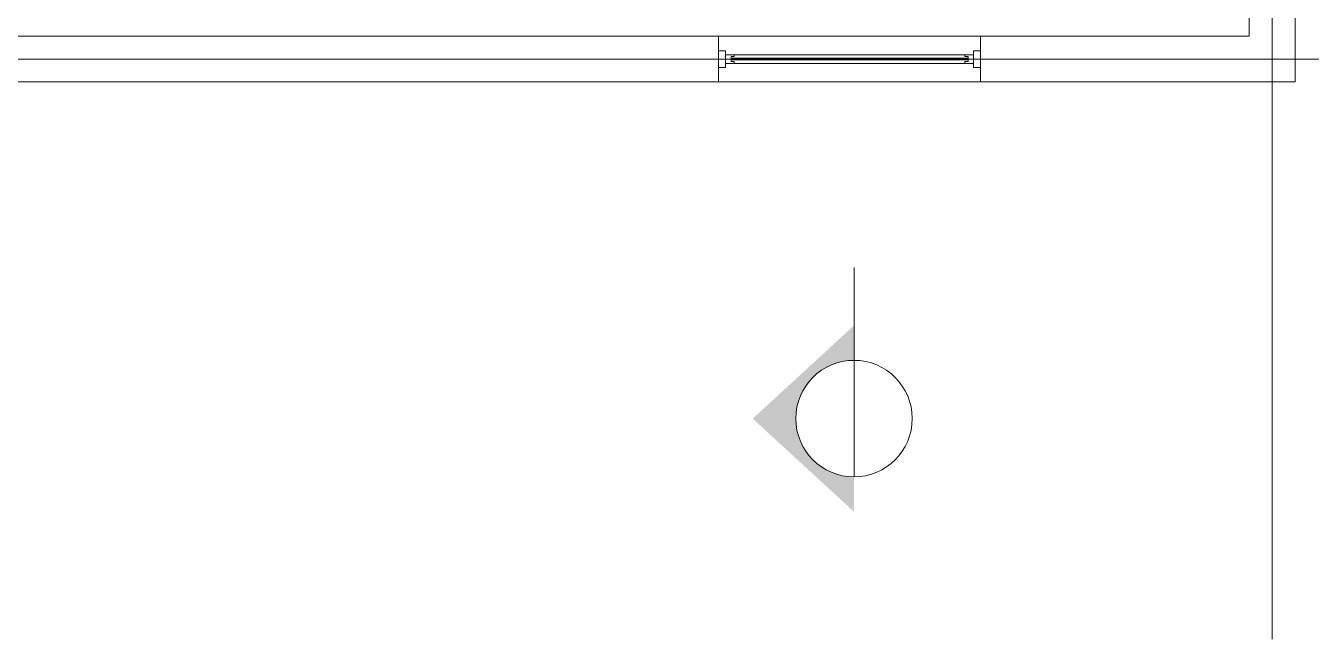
# Model space of a CAD drawing. Header units: centimetres. Extents: x -16179 to 12840, y -10704 to 3856.
# Drawn here: x 1014.7 to 1407.2, y -8831.1 to -8643.9 of the extents above; entities that cross this region are included whole.
import ezdxf

# ---------------------------------------------------------------- set-up
doc = ezdxf.new("R2010")
doc.units = ezdxf.units.CM
doc.header["$MEASUREMENT"] = 0
for name, color, linetype, lineweight in [('A-FURN_Num_Penna__8_Num_Penna__8_Num_Penna__8_Num_Penna__8_Num_Penna__8_Num_Penna__8_Num_Penna__8_Num_Penna__8_Num_Penna__8_Num_Penna__8', 8, 'Continuous', 18), ('AA - linee quote_Num_Penna__3_Num_Penna__3_Num_Penna__3_Num_Penna__3_Num_Penna__3_Num_Penna__3_Num_Penna__3_Num_Penna__3_Num_Penna__3_Num_Penna__3', 3, 'Continuous', 18), ('AA - montanti_Num_Penna__7_Num_Penna__7_Num_Penna__7_Num_Penna__7_Num_Penna__7_Num_Penna__7_Num_Penna__7_Num_Penna__7_Num_Penna__7_Num_Penna__7', 7, 'Continuous', 18), ('AA - pareti sezionate_Num_Penna__7_Num_Penna__7_Num_Penna__7_Num_Penna__7_Num_Penna__7_Num_Penna__7_Num_Penna__7_Num_Penna__7_Num_Penna__7_Num_Penna__7', 7, 'Continuous', 18), ('AA - serramenti e porte_Num_Penna__4_Num_Penna__4_Num_Penna__4_Num_Penna__4_Num_Penna__4_Num_Penna__4_Num_Penna__4_Num_Penna__4_Num_Penna__4_Num_Penna__4', 4, 'Continuous', 18), ('AA - struttura finestre_Num_Penna__6_Num_Penna__6_Num_Penna__6_Num_Penna__6_Num_Penna__6_Num_Penna__6_Num_Penna__6_Num_Penna__6_Num_Penna__6_Num_Penna__6', 6, 'Continuous', 18), ('AA- arredo_Num_Penna__8_Num_Penna__8_Num_Penna__8_Num_Penna__8_Num_Penna__8_Num_Penna__8_Num_Penna__8_Num_Penna__8_Num_Penna__8_Num_Penna__8', 8, 'Continuous', 18), ('SEZIONE ARREDO_Num_Penna__1_Num_Penna__255_Num_Penna__255_Num_Penna__255_Num_Penna__255_Num_Penna__255_Num_Penna__255_Num_Penna__255_Num_Penna__255_Num_Penna__255', 255, 'Continuous', 18)]:
    doc.layers.add(name, color=color, linetype=linetype, lineweight=lineweight)

msp = doc.modelspace()

# ---------------------------------------------------------------- hatches: boundary and pattern name
at = {"layer": 'AA - linee quote_Num_Penna__3_Num_Penna__3_Num_Penna__3_Num_Penna__3_Num_Penna__3_Num_Penna__3_Num_Penna__3_Num_Penna__3_Num_Penna__3_Num_Penna__3', "linetype": 'Continuous', "lineweight": 18}
msp.add_hatch(color=3, dxfattribs=at).paths.add_polyline_path([(1267.53, -8792.15), (1267.53, -8781.55, -1), (1267.53, -8745.98), (1267.53, -8735.38), (1236.64, -8763.77)])

# ---------------------------------------------------------------- linework, layer by layer
at = {"layer": 'A-FURN_Num_Penna__8_Num_Penna__8_Num_Penna__8_Num_Penna__8_Num_Penna__8_Num_Penna__8_Num_Penna__8_Num_Penna__8_Num_Penna__8_Num_Penna__8', "color": 8, "linetype": 'Continuous', "lineweight": 18}
for p, q in [((1226.19, -8647.08), (1306.19, -8647.08)), ((1226.19, -8661.08), (1306.19, -8661.08))]:
    msp.add_line(p, q, dxfattribs=at)
at = {"layer": 'AA - linee quote_Num_Penna__3_Num_Penna__3_Num_Penna__3_Num_Penna__3_Num_Penna__3_Num_Penna__3_Num_Penna__3_Num_Penna__3_Num_Penna__3_Num_Penna__3', "color": 3, "linetype": 'Continuous', "lineweight": 18}
for p, q in [((1395.19, -8831.08), (1395.19, -7584.08)), ((325.19, -8654.08), (1572.19, -8654.08)), ((1267.56, -8717.66), (1267.56, -8745.98)), ((1267.56, -8781.55), (1267.56, -8745.98))]:
    msp.add_line(p, q, dxfattribs=at)
msp.add_circle((1267.56, -8763.77), 17.78, dxfattribs=at)
at = {"layer": 'AA - montanti_Num_Penna__7_Num_Penna__7_Num_Penna__7_Num_Penna__7_Num_Penna__7_Num_Penna__7_Num_Penna__7_Num_Penna__7_Num_Penna__7_Num_Penna__7', "color": 7, "linetype": 'Continuous', "lineweight": 18, "flags": 128}
for points in [[(1226.19, -8651.54), (1226.19, -8656.62), (1228.36, -8656.62), (1228.36, -8651.54)], [(1306.19, -8651.54), (1306.19, -8656.62), (1304.02, -8656.62), (1304.02, -8651.54)]]:
    msp.add_lwpolyline(points, close=True, dxfattribs=at)
for points in [[(1228.36, -8652.77), (1230.96, -8652.77), (1230.96, -8653.33)], [(1228.36, -8655.39), (1230.96, -8655.39), (1230.96, -8654.83), (1230.02, -8654.83), (1230.02, -8654.33), (1230.02, -8653.83), (1230.02, -8653.33), (1230.96, -8653.33)], [(1304.02, -8652.77), (1301.43, -8652.77), (1301.43, -8653.33)], [(1304.02, -8655.39), (1301.43, -8655.39), (1301.43, -8654.83), (1302.36, -8654.83), (1302.36, -8654.33), (1302.36, -8653.83), (1302.36, -8653.33), (1301.43, -8653.33)]]:
    msp.add_lwpolyline(points, dxfattribs=at)
at = {"layer": 'AA - pareti sezionate_Num_Penna__7_Num_Penna__7_Num_Penna__7_Num_Penna__7_Num_Penna__7_Num_Penna__7_Num_Penna__7_Num_Penna__7_Num_Penna__7_Num_Penna__7', "color": 7, "linetype": 'Continuous', "lineweight": 18}
for p, q in [((1388.19, -8647.08), (1388.19, -8286.08)), ((1226.19, -8647.08), (962.19, -8647.08)), ((1226.19, -8661.08), (1226.19, -8647.08)), ((962.19, -8661.08), (1226.19, -8661.08)), ((1182.19, -8661.08), (1102.19, -8661.08))]:
    msp.add_line(p, q, dxfattribs=at)
at = {"layer": 'AA - pareti sezionate_Num_Penna__7_Num_Penna__7_Num_Penna__7_Num_Penna__7_Num_Penna__7_Num_Penna__7_Num_Penna__7_Num_Penna__7_Num_Penna__7_Num_Penna__7', "color": 7, "linetype": 'Continuous', "lineweight": 18, "flags": 128}
msp.add_lwpolyline([(1402.19, -8286.08), (1402.19, -8661.08), (1306.19, -8661.08), (1306.19, -8647.08), (1388.19, -8647.08)], dxfattribs=at)
at = {"layer": 'AA - serramenti e porte_Num_Penna__4_Num_Penna__4_Num_Penna__4_Num_Penna__4_Num_Penna__4_Num_Penna__4_Num_Penna__4_Num_Penna__4_Num_Penna__4_Num_Penna__4', "color": 4, "linetype": 'Continuous', "lineweight": 18}
for p, q in [((1230.96, -8652.77), (1301.43, -8652.77)), ((1301.43, -8655.39), (1230.96, -8655.39))]:
    msp.add_line(p, q, dxfattribs=at)
at = {"layer": 'AA - struttura finestre_Num_Penna__6_Num_Penna__6_Num_Penna__6_Num_Penna__6_Num_Penna__6_Num_Penna__6_Num_Penna__6_Num_Penna__6_Num_Penna__6_Num_Penna__6', "color": 6, "linetype": 'Continuous', "lineweight": 18}
for p, q in [((1302.36, -8653.83), (1230.02, -8653.83)), ((1302.36, -8654.33), (1230.02, -8654.33))]:
    msp.add_line(p, q, dxfattribs=at)
at = {"layer": 'AA- arredo_Num_Penna__8_Num_Penna__8_Num_Penna__8_Num_Penna__8_Num_Penna__8_Num_Penna__8_Num_Penna__8_Num_Penna__8_Num_Penna__8_Num_Penna__8', "color": 8, "linetype": 'Continuous', "lineweight": 18}
for p, q in [((1226.19, -8647.08), (1306.19, -8647.08)), ((1226.19, -8661.08), (1306.19, -8661.08))]:
    msp.add_line(p, q, dxfattribs=at)
at = {"layer": 'SEZIONE ARREDO_Num_Penna__1_Num_Penna__255_Num_Penna__255_Num_Penna__255_Num_Penna__255_Num_Penna__255_Num_Penna__255_Num_Penna__255_Num_Penna__255_Num_Penna__255', "color": 255, "linetype": 'Continuous', "lineweight": 18}
msp.add_line((1388.19, -8661.08), (1402.19, -8661.08), dxfattribs=at)

doc.saveas('drawing.dxf')
